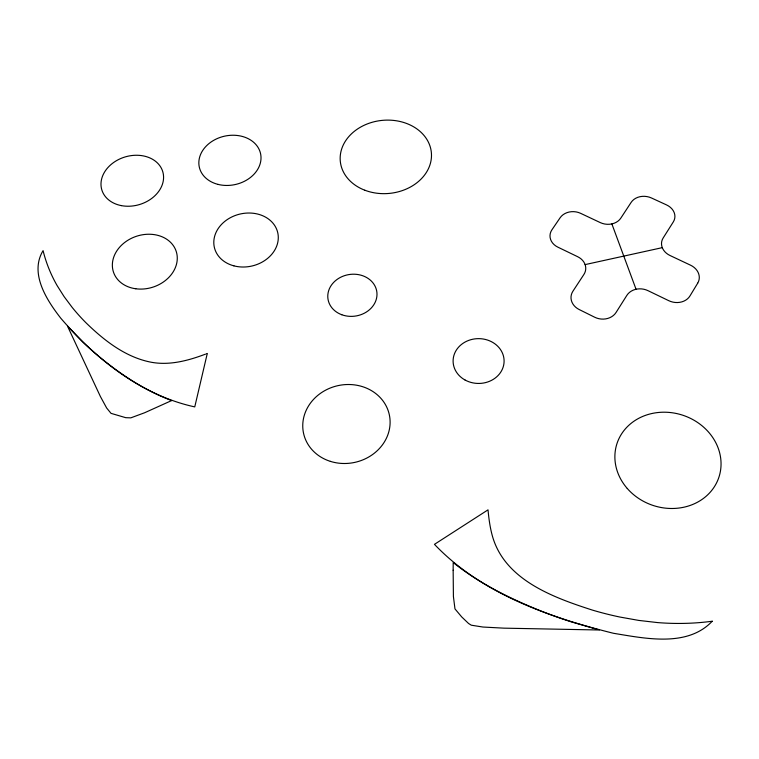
<?xml version="1.0" encoding="UTF-8"?>
<svg xmlns="http://www.w3.org/2000/svg" width="759" height="759" viewBox="0 0 759 759"><rect width="100%" height="100%" fill="white"/><g stroke="black" fill="none" stroke-linecap="round" stroke-linejoin="round"><path stroke-width="1.14" d="M206.628 353.713L207.283 353.476L194.759 406.9C141.183 395.192 95.881 359.045 60.777 318.211C46.735 300.175 29.269 273.382 43.073 250.622A206.429 166.003 -12.5 0 0 57.115 285.574L64.117 296.636L72.2 307.433A264.436 211.799 -9.8 0 0 85.928 322.727C104.258 340.592 125.776 357.461 151.534 362.299C169.902 365.61 188.431 360.572 205.547 354.121M585.113 264.606L662.275 247.652M611.868 223.924L636.051 289.255M453.151 570.218L453.408 596.479L454.973 608.898L461.7 616.915L468.578 623.5L471.311 625.198L482.942 627.038L504.004 628.158L599.382 629.998L571.024 621.792A420.865 346.816 11.3 0 1 541.49 611.204C510.257 598.68 479.593 583.662 453.199 562.552L453.151 570.218M697.711 283.154L689.95 295.963A15.825 13.178 11.2 0 1 668.764 300.687L648.025 290.678A15.835 13.339 9.8 0 0 626.858 295.374L616.071 312.452A15.778 13.396 7.7 0 1 594.686 317.224L579.174 309.53A15.702 13.311 6.6 0 1 572.912 291.228L583.889 274.483A15.465 12.969 5 0 0 577.684 256.722L557.837 247.14A15.246 12.618 4.2 0 1 551.916 229.816L560.123 217.767A15.171 12.486 4.4 0 1 580.616 213.326L600.293 222.605A15.142 12.353 5.9 0 0 620.805 218.146L631.146 202.378A15.189 12.305 7.6 0 1 651.459 197.976L666.535 204.911A15.275 12.381 8.4 0 1 673.309 221.922L663.157 237.984A15.512 12.685 9.9 0 0 670.007 255.498L690.557 265.195A15.749 13.036 11.1 0 1 697.711 283.154M712.236 621.223C687.312 647.607 645.245 638.433 613.528 633.3C548.89 617.209 481.443 593.633 434.461 544.345L488.018 509.849C488.805 518.283 489.906 526.708 492.088 534.905C503.891 579.677 553.064 597.447 592.58 610.151A294.577 251.931 13.1 0 0 620.027 617.067L638.727 620.407L657.341 622.56A232.32 202.672 15.2 0 0 712.246 621.232M171.638 400.572L144.618 412.754L130.804 417.858L125.719 417.678L111.023 413.351L106.658 408.019L100.397 396.511L67.532 326.209L82.608 341.854A382.84 302.035 -5.5 0 0 100.416 357.707C121.914 375.297 145.538 390.752 171.638 400.572M330.345 461.358A43.88 39.288 -12.2 0 0 389.642 416.444A43.88 39.288 -12.2 0 0 319.302 394.196A43.88 39.288 -12.2 0 0 330.345 461.358M364.832 190.224A45.739 36.688 -5.4 0 0 431.444 153.65A45.739 36.688 -5.4 0 0 361.189 126.772A45.739 36.688 -5.4 0 0 364.832 190.224M218.032 184.39A31.366 24.772 -12.4 0 0 260.754 154.608A31.366 24.772 -12.4 0 0 211.011 142.037A31.366 24.772 -12.4 0 0 218.032 184.39M121.326 205.613A31.802 24.867 -16.5 0 0 163.147 173.185A31.802 24.867 -16.5 0 0 112.37 163.432A31.802 24.867 -16.5 0 0 121.326 205.613M135.804 288.771A33.035 26.736 -18.4 0 0 176.335 251.779A33.035 26.736 -18.4 0 0 122.313 244.464A33.035 26.736 -18.4 0 0 135.804 288.771M233.886 265.849A32.542 26.66 -13.4 0 0 277.993 233.943A32.542 26.66 -13.4 0 0 226.248 220.281A32.542 26.66 -13.4 0 0 233.886 265.849M341.806 314.748A24.686 20.996 -8.7 0 0 376.919 292.604A24.686 20.996 -8.7 0 0 338.438 278.515A24.686 20.996 -8.7 0 0 341.806 314.748M465.096 380.041A25.493 22.4 0.1 0 0 504.08 361.834A25.493 22.4 0.1 0 0 466.614 341.265A25.493 22.4 0.1 0 0 465.096 380.041M627.247 488.454A53.671 47.494 18.4 0 0 717.824 480.143A53.671 47.494 18.4 0 0 658.812 412.441A53.671 47.494 18.4 0 0 627.247 488.454"/></g></svg>
